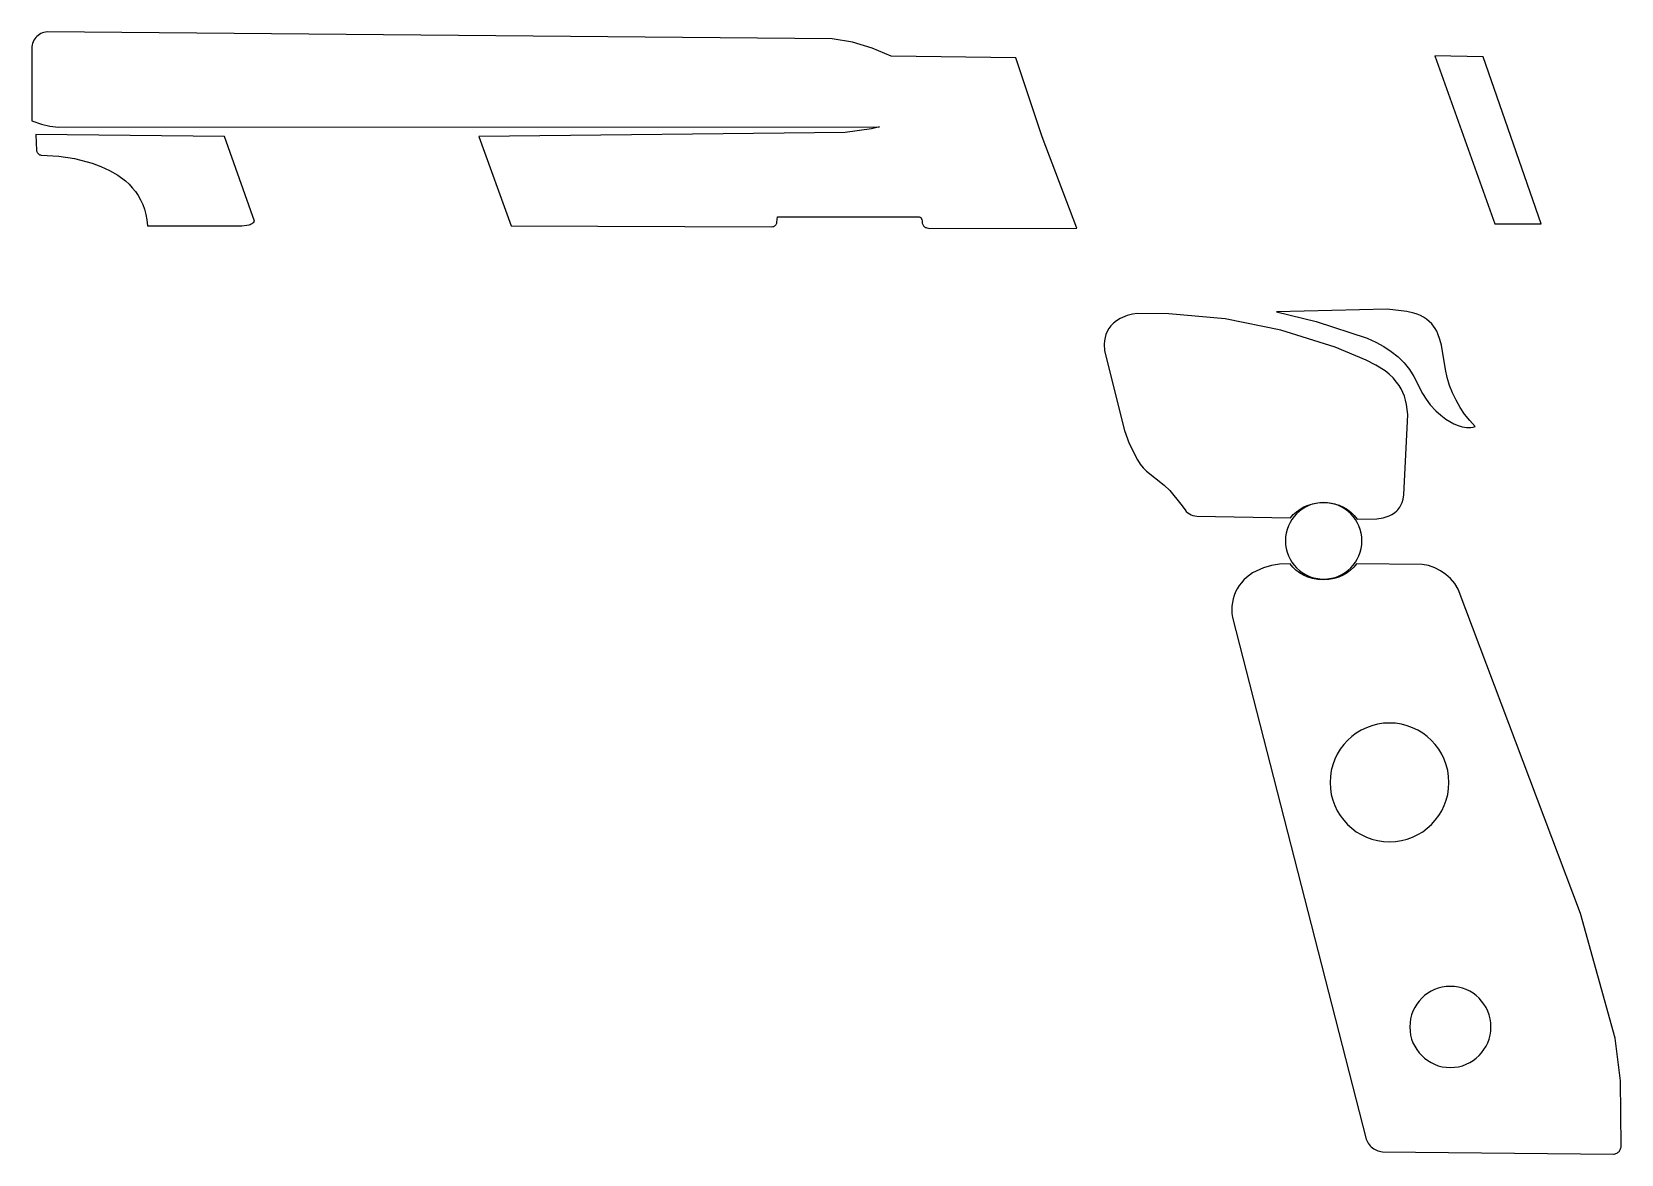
# Model space of a CAD drawing. Header units: metres. Extents: x 7 to 138, y -157 to -65.
import ezdxf

# ---------------------------------------------------------------- set-up
doc = ezdxf.new("R2010")
doc.units = ezdxf.units.M

msp = doc.modelspace()

# ---------------------------------------------------------------- linework, layer by layer
for points in [[(90.045032, -73.352406), (87.861648, -66.866516), (77.65288, -66.717164), (76.08824, -66.06413), (74.466196, -65.589404), (72.801734, -65.296288), (8.3947, -64.729614), (8.25627, -64.748156), (8.122412, -64.779906), (7.993888, -64.824356), (7.87146, -64.880744), (7.755636, -64.948308), (7.647178, -65.026286), (7.546848, -65.11417), (7.455408, -65.211198), (7.373366, -65.316608), (7.301738, -65.429892), (7.241032, -65.550288), (7.19201, -65.677034), (7.155434, -65.809622), (7.131812, -65.94729), (7.12216, -72.038464), (7.907528, -72.29856), (8.605774, -72.45985), (9.315196, -72.55764), (76.697586, -72.531732), (76.043028, -72.682862), (73.881234, -73.004172), (43.804332, -73.3298), (46.450504, -80.649572), (67.836288, -80.726534), (67.922648, -80.715866), (67.965828, -80.706468), (68.008246, -80.694022), (68.049394, -80.677766), (68.088764, -80.657446), (68.125848, -80.632554), (68.160392, -80.602582), (68.191634, -80.567276), (68.219066, -80.526128), (68.242434, -80.478376), (68.260976, -80.42402), (68.274184, -80.362298), (68.30568, -79.910432), (79.843884, -79.89951), (79.895954, -79.90713), (79.94269, -79.917798), (79.984346, -79.931514), (80.02143, -79.948532), (80.038194, -79.958438), (80.053942, -79.969106), (80.068674, -79.98079), (80.08239, -79.99349), (80.09509, -80.007206), (80.106774, -80.021938), (80.127348, -80.054958), (80.14462, -80.09255), (80.158844, -80.134968), (80.179164, -80.235298), (80.197706, -80.425544), (80.211422, -80.487266), (80.231234, -80.5434), (80.256888, -80.5942), (80.287876, -80.63992), (80.324198, -80.680814), (80.365346, -80.716882), (80.410812, -80.748378), (80.460596, -80.775556), (80.51419, -80.798416), (80.57134, -80.817466), (80.69453, -80.84439), (80.82788, -80.857852), (92.879926, -80.842104), (90.044778, -73.352406)], [(130.990086, -80.500474), (126.22276, -66.77533), (122.24639, -66.690748), (127.184658, -80.500728), (130.989832, -80.500728)], [(22.939502, -73.330054), (7.462012, -73.168002), (7.515098, -74.457814), (7.520432, -74.50074), (7.52983, -74.542142), (7.543292, -74.58202), (7.560564, -74.619866), (7.581392, -74.65568), (7.605522, -74.689208), (7.6327, -74.720196), (7.662672, -74.74839), (7.695438, -74.773536), (7.73049, -74.79538), (7.767828, -74.813668), (7.807198, -74.8284), (7.848346, -74.839068), (7.891018, -74.845672), (9.337294, -74.93), (10.637266, -75.130406), (12.072874, -75.504548), (12.799568, -75.77201), (13.509752, -76.101194), (14.186408, -76.498196), (14.813026, -76.969366), (15.102332, -77.234542), (15.372842, -77.520546), (15.622524, -77.82814), (15.849092, -78.158086), (16.050514, -78.511146), (16.224758, -78.888082), (16.369538, -79.289656), (16.483076, -79.71663), (16.563086, -80.169766), (16.607282, -80.649826), (24.346408, -80.645254), (24.763222, -80.606138), (24.951944, -80.561942), (25.039828, -80.531462), (25.122886, -80.494886), (25.200864, -80.451198), (25.273, -80.400144), (25.33904, -80.340962), (25.39873, -80.273144), (22.939756, -73.329546)], [(119.119396, -93.465904), (118.834408, -93.131386), (118.517924, -92.82938), (118.17477, -92.55633), (117.427756, -92.08262), (116.631466, -91.681046), (114.069368, -90.616024), (109.627162, -89.209118), (105.058972, -88.288622), (100.418392, -87.865712), (97.871534, -87.854028), (97.442528, -87.907368), (97.023428, -88.008968), (96.620584, -88.161876), (96.42729, -88.258396), (96.131126, -88.441022), (95.87992, -88.63965), (95.670624, -88.852756), (95.500444, -89.078816), (95.366332, -89.31656), (95.26524, -89.564464), (95.194374, -89.821004), (95.15094, -90.08491), (95.131636, -90.354404), (95.154496, -90.905076), (96.785938, -97.445322), (97.164906, -98.500438), (97.850452, -99.853496), (98.088958, -100.217732), (98.330512, -100.521516), (98.593402, -100.791264), (100.049076, -101.932486), (100.513134, -102.371652), (101.426772, -103.479854), (101.75748, -103.955596), (101.863652, -104.080056), (101.983032, -104.189276), (102.114096, -104.282748), (102.25532, -104.359456), (102.40518, -104.418384), (102.561898, -104.459024), (102.72395, -104.480106), (110.41634, -104.618028), (110.645956, -104.34955), (110.905798, -104.106218), (111.196374, -103.891588), (111.51743, -103.708708), (111.86922, -103.560626), (112.251998, -103.450898), (112.66551, -103.382572), (113.11001, -103.359204), (113.573814, -103.384604), (114.00409, -103.458518), (114.400838, -103.577136), (114.763804, -103.736902), (115.093242, -103.93426), (115.389152, -104.1654), (115.651534, -104.426766), (115.880642, -104.714802), (117.492272, -104.684576), (118.018814, -104.598724), (118.269004, -104.530906), (118.50751, -104.443022), (118.732046, -104.332786), (118.940072, -104.197912), (119.129556, -104.03586), (119.216678, -103.943912), (119.298212, -103.844344), (119.374158, -103.736648), (119.444008, -103.62057), (119.564404, -103.362506), (119.657114, -103.067612), (119.719852, -102.733348), (120.043702, -96.145096), (119.935752, -95.306134), (119.857774, -94.949772), (119.759984, -94.624398), (119.639842, -94.32163), (119.494554, -94.03334), (119.32158, -93.751146), (119.118126, -93.466666)], [(123.12269, -92.451428), (122.804174, -90.452194), (122.682, -89.971118), (122.516138, -89.512394), (122.412506, -89.293954), (122.292872, -89.083896), (122.155712, -88.883236), (121.999248, -88.692736), (121.794778, -88.490044), (121.57075, -88.31072), (121.329704, -88.154002), (121.074688, -88.019128), (120.807988, -87.905336), (120.532652, -87.811864), (119.966486, -87.682324), (118.333266, -87.50173), (109.25175, -87.710264), (112.516412, -88.50249), (116.709444, -89.876122), (117.423438, -90.194638), (118.083076, -90.553794), (118.68785, -90.955114), (119.237252, -91.399868), (119.730774, -91.889834), (120.167654, -92.426282), (120.547638, -93.010736), (121.249694, -94.403672), (121.545858, -94.88424), (121.882154, -95.336868), (122.349006, -95.842074), (122.754644, -96.199198), (123.171966, -96.504506), (123.821698, -96.891602), (124.159772, -97.038922), (124.504958, -97.14357), (124.679964, -97.177352), (124.856494, -97.197164), (125.034294, -97.20199), (125.213364, -97.190814), (125.39345, -97.162366), (125.574552, -97.11563), (125.120146, -96.625156), (124.704602, -96.101662), (124.329444, -95.548196), (123.99645, -94.968314), (123.707398, -94.365318), (123.464066, -93.74251), (123.268232, -93.103446), (123.121674, -92.451174)], [(109.99724, -106.498898), (110.013496, -106.8197), (110.060994, -107.131358), (110.138464, -107.432094), (110.244128, -107.720384), (110.376208, -107.994704), (110.533434, -108.25353), (110.714028, -108.495084), (110.91672, -108.718096), (111.139732, -108.920788), (111.381286, -109.101382), (111.640112, -109.258608), (111.914432, -109.390688), (112.202722, -109.496352), (112.503458, -109.573822), (112.815116, -109.62132), (113.135918, -109.637576), (113.45672, -109.62132), (113.768378, -109.573822), (114.069114, -109.496352), (114.357404, -109.390688), (114.631724, -109.258608), (114.89055, -109.101382), (115.132104, -108.920788), (115.355116, -108.718096), (115.557808, -108.495084), (115.738402, -108.25353), (115.895628, -107.994704), (116.027708, -107.720384), (116.133372, -107.432094), (116.210842, -107.131358), (116.25834, -106.8197), (116.274596, -106.498898), (116.25834, -106.178096), (116.210842, -105.866438), (116.133372, -105.565702), (116.027708, -105.277412), (115.895628, -105.003092), (115.738402, -104.744266), (115.557808, -104.502712), (115.355116, -104.2797), (115.132104, -104.077008), (114.89055, -103.896414), (114.631724, -103.739188), (114.357404, -103.607108), (114.069114, -103.501444), (113.768378, -103.423974), (113.45672, -103.376476), (113.135918, -103.36022), (112.815116, -103.376476), (112.503458, -103.423974), (112.202722, -103.501444), (111.914432, -103.607108), (111.640112, -103.739188), (111.381286, -103.896414), (111.139732, -104.077008), (110.91672, -104.2797), (110.714028, -104.502712), (110.533434, -104.744266), (110.376208, -105.003092), (110.244128, -105.277412), (110.138464, -105.565702), (110.060994, -105.866438), (110.013496, -106.178096), (109.99724, -106.498898)], [(137.062464, -147.306792), (134.219188, -137.075926), (124.181616, -110.466886), (123.89231, -110.009686), (123.547886, -109.602016), (123.154948, -109.247178), (122.719592, -108.948728), (122.248422, -108.710222), (121.747788, -108.53547), (121.224294, -108.427774), (115.838732, -108.385864), (115.60937, -108.663486), (115.348258, -108.9152), (115.055142, -109.137704), (114.730022, -109.327442), (114.373152, -109.481112), (113.984024, -109.595158), (113.562892, -109.666024), (113.109502, -109.690408), (112.654334, -109.666024), (112.231678, -109.594904), (111.841534, -109.48035), (111.483648, -109.326172), (111.15802, -109.135672), (110.86465, -108.912152), (110.603284, -108.659422), (110.373922, -108.38053), (109.517942, -108.418122), (108.853986, -108.53166), (108.207302, -108.719366), (107.583986, -108.97997), (107.306618, -109.130592), (107.047538, -109.30255), (106.807254, -109.49432), (106.586528, -109.704378), (106.386122, -109.9312), (106.206798, -110.173008), (106.049064, -110.428532), (105.913682, -110.696248), (105.801414, -110.974378), (105.712768, -111.261398), (105.648506, -111.555784), (105.60939, -111.856012), (105.596182, -112.160558), (105.60939, -112.467898), (105.649776, -112.776508), (116.623846, -155.585668), (116.673376, -155.706064), (116.731796, -155.821126), (116.798852, -155.930092), (116.873782, -156.032962), (116.956332, -156.129228), (117.045994, -156.218382), (117.14226, -156.30017), (117.244622, -156.374084), (117.352572, -156.43987), (117.465602, -156.49702), (117.583204, -156.54528), (117.705124, -156.584142), (117.8306, -156.613352), (117.959378, -156.632656), (136.909302, -156.827982), (136.982708, -156.81833), (137.053574, -156.801312), (137.121392, -156.777436), (137.185654, -156.746956), (137.246106, -156.71038), (137.30224, -156.667962), (137.353802, -156.62021), (137.400284, -156.567378), (137.441432, -156.509974), (137.476738, -156.448506), (137.505948, -156.383482), (137.528554, -156.315156), (137.544302, -156.243782), (137.552684, -156.169868), (137.498836, -150.80996), (137.061956, -147.3073)], [(113.664746, -126.321312), (113.689892, -126.81966), (113.763806, -127.30353), (113.883948, -127.770636), (114.047778, -128.218438), (114.25301, -128.644396), (114.497104, -129.046224), (114.777774, -129.421382), (115.092226, -129.767584), (115.438428, -130.082036), (115.813586, -130.362706), (116.215414, -130.6068), (116.641372, -130.812032), (117.089174, -130.975862), (117.55628, -131.096004), (118.04015, -131.169918), (118.538498, -131.195064), (119.036846, -131.169918), (119.520716, -131.096004), (119.987822, -130.975862), (120.435624, -130.812032), (120.861582, -130.6068), (121.26341, -130.362706), (121.638568, -130.082036), (121.98477, -129.767584), (122.299222, -129.421382), (122.579892, -129.046224), (122.823986, -128.644396), (123.029218, -128.218438), (123.193048, -127.770636), (123.31319, -127.30353), (123.387104, -126.81966), (123.41225, -126.321312), (123.387104, -125.822964), (123.31319, -125.339094), (123.193048, -124.871988), (123.029218, -124.424186), (122.823986, -123.998228), (122.579892, -123.5964), (122.299222, -123.221242), (121.98477, -122.87504), (121.638568, -122.560588), (121.26341, -122.279918), (120.861582, -122.035824), (120.435624, -121.830592), (119.987822, -121.666762), (119.520716, -121.54662), (119.036846, -121.472706), (118.538498, -121.44756), (118.04015, -121.472706), (117.55628, -121.54662), (117.089174, -121.666762), (116.641372, -121.830592), (116.215414, -122.035824), (115.813586, -122.279918), (115.438428, -122.560588), (115.092226, -122.87504), (114.777774, -123.221242), (114.497104, -123.5964), (114.25301, -123.998228), (114.047778, -124.424186), (113.883948, -124.871988), (113.763806, -125.339094), (113.689892, -125.822964), (113.664746, -126.321312)], [(120.204484, -146.386296), (120.221756, -146.726402), (120.272302, -147.056856), (120.354344, -147.37588), (120.466358, -147.681696), (120.606566, -147.972526), (120.77319, -148.246846), (120.964706, -148.503132), (121.17959, -148.739352), (121.41581, -148.954236), (121.672096, -149.145752), (121.946416, -149.312376), (122.237246, -149.452584), (122.543062, -149.564344), (122.862086, -149.646386), (123.19254, -149.696678), (123.5329, -149.71395), (123.87326, -149.696678), (124.203714, -149.646386), (124.522738, -149.564344), (124.828554, -149.452584), (125.119384, -149.312376), (125.393704, -149.145752), (125.64999, -148.954236), (125.88621, -148.739352), (126.101094, -148.503132), (126.29261, -148.246846), (126.459234, -147.972526), (126.599442, -147.681696), (126.711456, -147.37588), (126.793498, -147.056856), (126.844044, -146.726402), (126.861316, -146.386296), (126.844044, -146.045936), (126.793498, -145.715482), (126.711456, -145.396712), (126.599442, -145.090896), (126.459234, -144.800066), (126.29261, -144.525746), (126.101094, -144.26946), (125.88621, -144.03324), (125.64999, -143.818356), (125.393704, -143.62684), (125.119384, -143.460216), (124.828554, -143.320008), (124.522738, -143.207994), (124.203714, -143.125952), (123.87326, -143.075406), (123.5329, -143.058134), (123.19254, -143.075406), (122.862086, -143.125952), (122.543062, -143.207994), (122.237246, -143.320008), (121.946416, -143.460216), (121.672096, -143.62684), (121.41581, -143.818356), (121.17959, -144.03324), (120.964706, -144.26946), (120.77319, -144.525746), (120.606566, -144.800066), (120.466358, -145.090896), (120.354344, -145.396712), (120.272302, -145.715482), (120.221756, -146.045936), (120.204484, -146.386296)]]:
    msp.add_lwpolyline(points)

doc.saveas('drawing.dxf')
